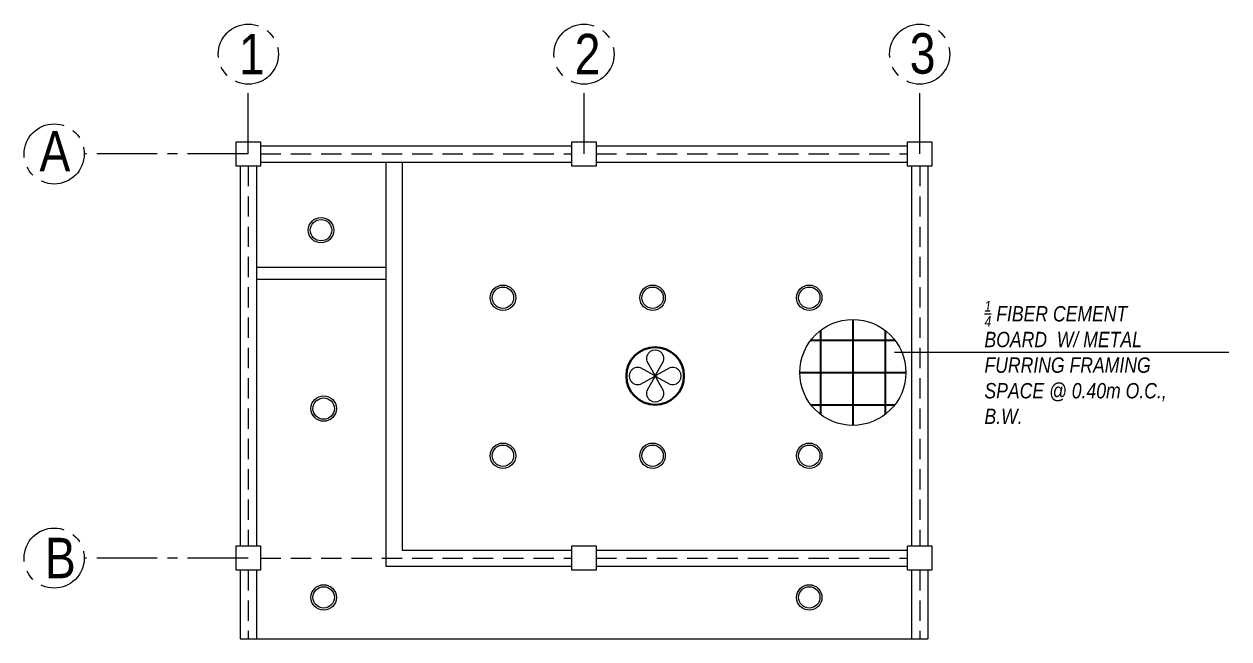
# Model space of a CAD drawing. Header units: metres. Extents: x -460 to 31334, y -1777 to 24987.
# Drawn here: x 234.38 to 249.28, y -794.74 to -787.13 of the extents above; entities that cross this region are included whole.
import ezdxf

# ---------------------------------------------------------------- set-up
doc = ezdxf.new("R2010")
doc.units = ezdxf.units.M
doc.header["$MEASUREMENT"] = 0
doc.linetypes.add('CENTER2', pattern=[1.125, 0.75, -0.125, 0.125, -0.125])
doc.linetypes.add('DASHED2', pattern=[0.375, 0.25, -0.125])
doc.layers.add('01 FURNITURE', color=8, linetype='Continuous')
doc.layers.add('Anno_Flr. Level', color=1, linetype='Continuous')
doc.layers.add('Arch_Door', color=1, linetype='Continuous', lineweight=18)
doc.layers.add('MECHANICAL', color=5, linetype='Continuous', lineweight=30)
doc.styles.add('AN100', font='ARIALN.TTF', dxfattribs={"height": 0.25})
doc.styles.get("Standard").update_dxf_attribs({"font": 'arial.ttf'})

msp = doc.modelspace()

# ---------------------------------------------------------------- linework, layer by layer
at = {"lineweight": 5}
for centre, radius in [((238.0549, -789.67977), 0.15724), ((238.0549, -789.67977), 0.13224), ((240.3041, -790.51607), 0.15724), ((240.3041, -790.51607), 0.13224), ((242.15427, -790.51607), 0.15724), ((242.15427, -790.51607), 0.13224), ((244.09112, -790.51607), 0.15724), ((244.09112, -790.51607), 0.13224), ((238.08769, -791.88671), 0.15724), ((238.08769, -791.88671), 0.13224), ((240.3041, -792.47023), 0.15724), ((240.3041, -792.47023), 0.13224), ((242.15427, -792.47023), 0.15724), ((242.15427, -792.47023), 0.13224), ((244.09112, -792.47023), 0.15724), ((244.09112, -792.47023), 0.13224), ((238.08769, -794.22354), 0.15724), ((238.08769, -794.22354), 0.13224), ((244.09112, -794.22354), 0.15724), ((244.09112, -794.22354), 0.13224)]:
    msp.add_circle(centre, radius, dxfattribs=at)
at = {"layer": '01 FURNITURE', "color": 18, "linetype": 'CENTER2', "lineweight": 9, "true_color": 0x000000}
for p, q in [((237.15625, -788.73671), (237.15625, -787.91397)), ((241.30625, -788.73671), (241.30625, -787.91397)), ((245.45625, -788.73671), (245.45625, -787.91397))]:
    msp.add_line(p, q, dxfattribs=at)
at = {"layer": '01 FURNITURE', "color": 18, "lineweight": 13, "true_color": 0x000000}
for p, q in [((237.30625, -788.63671), (241.15625, -788.63671)), ((241.45625, -788.63671), (245.30625, -788.63671)), ((237.05625, -788.88671), (237.05625, -793.58671)), ((237.25625, -788.88671), (237.25625, -793.58671)), ((237.30625, -788.83671), (241.15625, -788.83671)), ((238.85625, -788.83671), (238.85625, -793.83671)), ((239.05625, -788.83671), (239.05625, -793.63671)), ((241.45625, -788.83671), (245.30625, -788.83671)), ((245.35625, -788.88671), (245.35625, -793.58671)), ((245.55625, -788.88671), (245.55625, -793.58671)), ((239.05625, -793.63671), (241.15625, -793.63671)), ((240.21365, -793.63671), (241.15625, -793.63671)), ((241.45625, -793.63671), (245.30625, -793.63671)), ((237.05625, -793.88671), (237.05625, -794.73671)), ((237.25625, -793.88671), (237.25625, -794.73671)), ((238.85625, -793.83671), (241.15625, -793.83671)), ((241.45625, -793.83671), (245.30625, -793.83671)), ((245.35625, -793.88671), (245.35625, -794.73671)), ((245.55625, -793.88671), (245.55625, -794.73671)), ((237.05625, -794.73671), (245.55625, -794.73671))]:
    msp.add_line(p, q, dxfattribs=at)
at = {"layer": '01 FURNITURE', "color": 18, "linetype": 'DASHED2', "lineweight": 13, "true_color": 0x000000}
for p, q in [((237.30625, -788.73671), (241.15625, -788.73671)), ((241.45625, -788.73671), (245.30625, -788.73671)), ((237.15625, -788.88671), (237.15625, -793.58671)), ((245.45625, -788.88671), (245.45625, -793.58671)), ((237.30625, -793.73671), (241.15625, -793.73671)), ((241.45625, -793.73671), (245.30625, -793.73671)), ((237.15625, -793.88671), (237.15625, -794.73671)), ((245.45625, -793.88671), (245.45625, -794.73671))]:
    msp.add_line(p, q, dxfattribs=at)
at = {"layer": '01 FURNITURE', "color": 250, "lineweight": 9}
for p, q in [((237.25625, -790.13671), (238.85625, -790.13671)), ((237.25625, -790.28671), (238.85625, -790.28671))]:
    msp.add_line(p, q, dxfattribs=at)
at = {"layer": '01 FURNITURE', "color": 4, "lineweight": 25}
for p, q in [((244.62987, -790.78486), (244.62987, -792.09493)), ((244.11115, -791.03989), (245.14859, -791.03989)), ((244.22987, -790.92117), (244.22987, -791.95861)), ((245.02987, -790.92117), (245.02987, -791.95861)), ((243.97483, -791.43989), (245.2849, -791.43989)), ((244.11115, -791.83989), (245.14859, -791.83989))]:
    msp.add_line(p, q, dxfattribs=at)
at = {"layer": '01 FURNITURE', "color": 18, "lineweight": 9, "true_color": 0x000000}
msp.add_line((245.14489, -791.19009), (249.27891, -791.19009), dxfattribs=at)
at = {"layer": '01 FURNITURE', "color": 18, "lineweight": 13, "true_color": 0x000000}
for points in [[(237.00625, -788.58671), (237.30625, -788.58671), (237.30625, -788.88671), (237.00625, -788.88671), (237.00625, -788.58671)], [(241.15625, -788.58671), (241.45625, -788.58671), (241.45625, -788.88671), (241.15625, -788.88671), (241.15625, -788.58671)], [(245.30625, -788.58671), (245.60625, -788.58671), (245.60625, -788.88671), (245.30625, -788.88671), (245.30625, -788.58671)], [(237.00625, -793.58671), (237.30625, -793.58671), (237.30625, -793.88671), (237.00625, -793.88671), (237.00625, -793.58671)], [(241.15625, -793.58671), (241.45625, -793.58671), (241.45625, -793.88671), (241.15625, -793.88671), (241.15625, -793.58671)], [(245.30625, -793.58671), (245.60625, -793.58671), (245.60625, -793.88671), (245.30625, -793.88671), (245.30625, -793.58671)]]:
    msp.add_lwpolyline(points, dxfattribs=at)
at = {"layer": '01 FURNITURE', "color": 18, "linetype": 'CENTER2', "lineweight": 9, "true_color": 0x000000}
for points in [[(237.15625, -788.73671), (235.1279, -788.73671)], [(237.15625, -793.73671), (235.1279, -793.73671)]]:
    msp.add_lwpolyline(points, dxfattribs=at)
for centre in [(237.15625, -787.50204), (241.30625, -787.50204), (245.45625, -787.50204), (234.75598, -788.73671), (234.75598, -793.73671)]:
    msp.add_circle(centre, 0.37192, dxfattribs=at)
at = {"layer": '01 FURNITURE', "color": 1, "lineweight": 13}
msp.add_circle((244.62987, -791.43989), 0.65503, dxfattribs=at)
at = {"layer": 'MECHANICAL', "color": 2, "lineweight": 18, "ltscale": 20}
for points in [[(242.19053, -791.47561), (242.28809, -791.30163, 1.36020705), (242.08368, -791.30163), (242.18124, -791.47561)], [(242.1776, -791.47924), (242.00362, -791.38168, 1.36020705), (242.00362, -791.58609), (242.1776, -791.48853)], [(242.18124, -791.49217), (242.08368, -791.66615, 1.36020705), (242.28809, -791.66615), (242.19053, -791.49217)], [(242.19416, -791.48853), (242.36814, -791.58609, 1.36020705), (242.36814, -791.38168), (242.19416, -791.47924)]]:
    msp.add_lwpolyline(points, format="xyb", dxfattribs=at)
at = {"layer": 'MECHANICAL', "ltscale": 20}
msp.add_circle((242.18588, -791.48389), 0.3557, dxfattribs=at)
at = {"layer": 'MECHANICAL', "color": 2, "lineweight": 18, "ltscale": 20}
msp.add_circle((242.18588, -791.48389), 0.00949, dxfattribs=at)

# ---------------------------------------------------------------- texts
at = {"layer": 'Anno_Flr. Level', "color": 1, "lineweight": 9, "insert": (246.2569, -790.55494), "char_height": 0.19, "width": 2.40275, "attachment_point": 1}
msp.add_mtext('\\A1;{\\fArial Narrow|b0|i1|c0|p34;\\H0.7x;\\S1/4;\\H1.42857x; FIBER CEMENT BOARD  W/ METAL FURRING FRAMING SPACE @ 0.40m O.C., B.W. }', dxfattribs=at)
at = {"layer": 'Arch_Door', "color": 5, "linetype": 'Continuous', "char_height": 0.5, "width": 0.1151731, "attachment_point": 1, "style": 'AN100'}
for s, insert in [('{\\C3;1}', (237.0406, -787.25112)), ('{\\C3;2}', (241.1906, -787.25112)), ('{\\C3;3}', (245.33295, -787.24347)), ('{\\C3;A}', (234.57375, -788.45365)), ('{\\C3;B}', (234.64033, -793.48578))]:
    msp.add_mtext(s, dxfattribs=dict(at, insert=insert))

doc.saveas('drawing.dxf')
